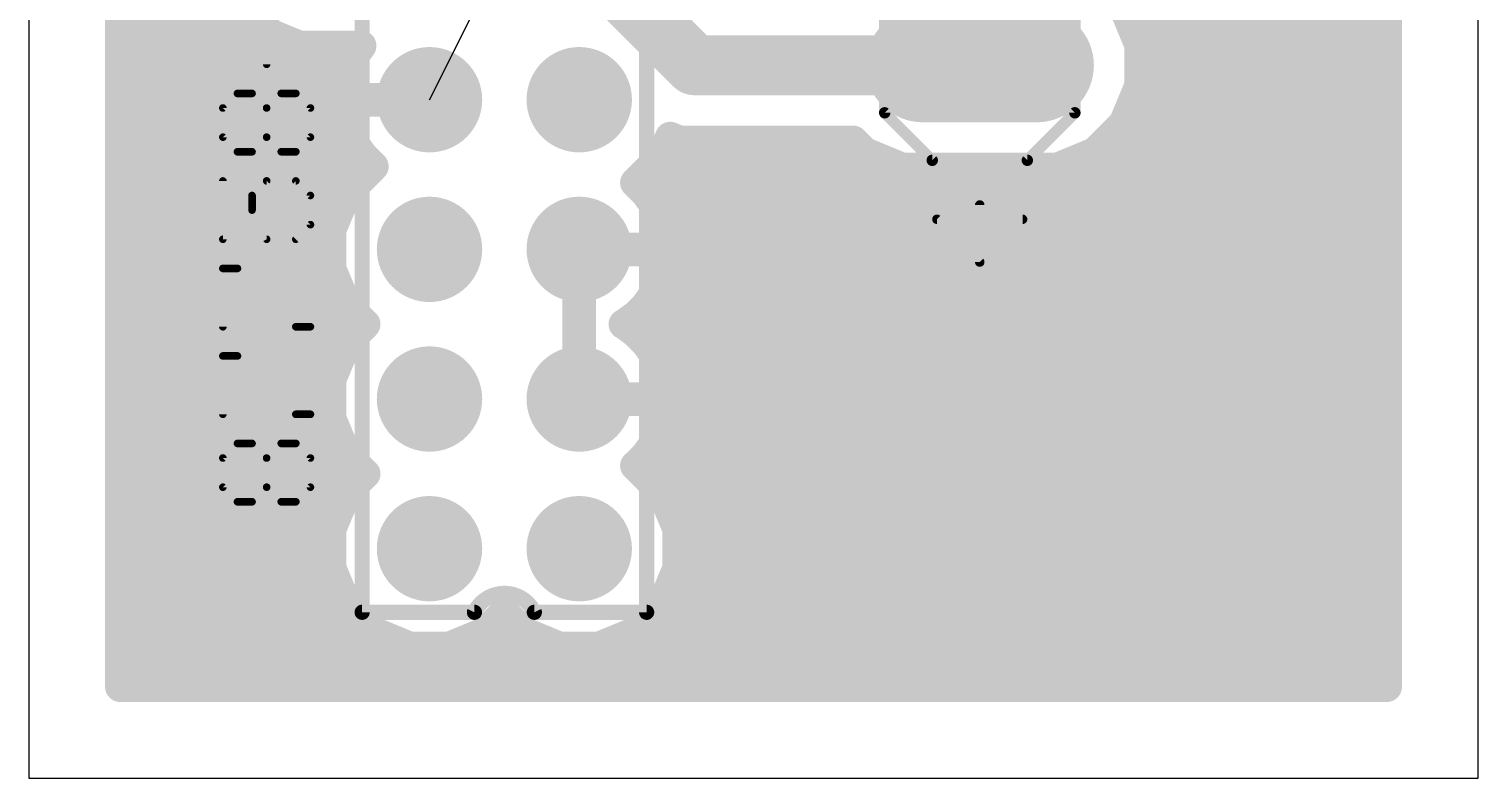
# Model space of a CAD drawing. Extents: x 1.3 to 20.6, y -1.9 to 24.1.
# Drawn here: x 1.27 to 20.62, y -1.91 to 8.11 of the extents above; entities that cross this region are included whole.
import ezdxf

# ---------------------------------------------------------------- set-up
doc = ezdxf.new("R2010")
doc.units = 0
for name, color, linetype in [('16', 175, 'CONTINUOUS'), ('17', 82, 'CONTINUOUS'), ('19', 53, 'CONTINUOUS'), ('20', 7, 'CONTINUOUS'), ('21', 253, 'CONTINUOUS'), ('27', 253, 'CONTINUOUS'), ('51', 253, 'CONTINUOUS')]:
    doc.layers.add(name, color=color, linetype=linetype)

# ---------------------------------------------------------------- blocks, each defined once
blk = doc.blocks.new('RECT')
blk.add_solid([(-0.5, -0.5), (0.5, -0.5), (-0.5, 0.5), (0.5, 0.5)])
blk = doc.blocks.new('LONGP100')
at = {"const_width": 1}
blk.add_lwpolyline([(-0.5, 0), (0.5, 0)], dxfattribs=at)
at = {"const_width": 0.5}
for points in [[(-0.5, 0.25, 1), (-0.5, -0.25)], [(0.5, -0.25, 1), (0.5, 0.25)]]:
    blk.add_lwpolyline(points, format="xyb", dxfattribs=at)
blk = doc.blocks.new('ROUNDP')
at = {"const_width": 0.5}
blk.add_lwpolyline([(0, -0.25, 1), (0, 0.25, 1), (0, -0.25)], format="xyb", dxfattribs=at)

msp = doc.modelspace()

# ---------------------------------------------------------------- linework, layer by layer
at = {"layer": '16'}
for points, const_width in [([(19.4058, 22.9008), (19.4058, -0.6858)], 0.4064), ([(2.4892, -0.6858), (2.4892, 21.0227)], 0.4064), ([(10.16, 7.62), (8.62, 9.16)], 0.8001), ([(4.2241, 8.3181), (4.5081, 8.0341)], 0.4064), ([(16.1036, 7.8928), (15.8948, 8.3969)], 0.4064), ([(2.4892, 8.128), (4.4141, 8.128)], 0.4064), ([(16.0062, 8.128), (19.4058, 8.128)], 0.4064), ([(4.5081, 8.0341), (4.8792, 7.8803)], 0.4064), ([(4.8792, 7.8803), (5.708, 7.8803)], 0.4064), ([(5.6269, 7.7686), (5.5439, 7.6057)], 0.4064), ([(5.708, 7.8803), (5.6269, 7.7686)], 0.4064), ([(13.97, 7.62), (10.16, 7.62)], 0.8001), ([(16.1036, 7.3472), (16.1036, 7.8928)], 0.4064), ([(2.4892, 7.7216), (5.6029, 7.7216)], 0.4064), ([(5.5439, 7.6057), (5.4874, 7.4319)], 0.4064), ([(16.1036, 7.7216), (19.4058, 7.7216)], 0.4064), ([(5.4874, 7.4319), (5.4588, 7.2514)], 0.4064), ([(15.8948, 6.8431), (16.1036, 7.3472)], 0.4064), ([(2.4892, 7.3152), (5.4689, 7.3152)], 0.4064), ([(5.4588, 7.2514), (5.4588, 7.1818)], 0.4064), ([(5.4588, 7.1818), (6.5982, 7.1818)], 0.4064), ([(6.5982, 7.1818), (6.5982, 7.1382)], 0.4064), ([(16.0904, 7.3152), (19.4058, 7.3152)], 0.4064), ([(6.5982, 7.1382), (5.4588, 7.1382)], 0.4064), ([(5.4588, 7.1382), (5.4588, 7.0686)], 0.4064), ([(5.4588, 7.0686), (5.4874, 6.8881)], 0.4064), ([(2.4892, 6.9088), (5.4841, 6.9088)], 0.4064), ([(5.4874, 6.8881), (5.5439, 6.7143)], 0.4064), ([(15.5089, 6.4572), (15.8948, 6.8431)], 0.4064), ([(15.922, 6.9088), (19.4058, 6.9088)], 0.4064), ([(5.5439, 6.7143), (5.6269, 6.5514)], 0.4064), ([(9.7336, 6.4159), (9.8354, 6.6616)], 0.4064), ([(9.8354, 6.6616), (9.9592, 6.6104)], 0.4064), ([(9.9592, 6.6104), (12.2779, 6.6104)], 0.4064), ([(12.2779, 6.6104), (12.4311, 6.4572)], 0.4064), ([(2.4892, 6.5024), (5.6625, 6.5024)], 0.4064), ([(5.6269, 6.5514), (5.7343, 6.4035)], 0.4064), ([(5.7343, 6.4035), (5.8635, 6.2743)], 0.4064), ([(9.3689, 6.0512), (9.7336, 6.4159)], 0.4064), ([(9.7694, 6.5024), (12.3859, 6.5024)], 0.4064), ([(12.4311, 6.4572), (12.9352, 6.2484)], 0.4064), ([(15.0048, 6.2484), (15.5089, 6.4572)], 0.4064), ([(15.5541, 6.5024), (19.4058, 6.5024)], 0.4064), ([(5.8711, 6.2688), (5.5064, 5.9041)], 0.4064), ([(5.8635, 6.2743), (5.8711, 6.2688)], 0.4064), ([(12.9352, 6.2484), (15.0048, 6.2484)], 0.4064), ([(2.4892, 6.096), (5.6983, 6.096)], 0.4064), ([(9.3765, 6.0457), (9.3689, 6.0512)], 0.4064), ([(9.5057, 5.9165), (9.3765, 6.0457)], 0.4064), ([(9.4137, 6.096), (19.4058, 6.096)], 0.4064), ([(5.5064, 5.9041), (5.3064, 5.4213)], 0.4064), ([(9.6131, 5.7686), (9.5057, 5.9165)], 0.4064), ([(2.4892, 5.6896), (5.4175, 5.6896)], 0.4064), ([(9.6961, 5.6057), (9.6131, 5.7686)], 0.4064), ([(9.6534, 5.6896), (19.4058, 5.6896)], 0.4064), ([(9.7526, 5.4319), (9.6961, 5.6057)], 0.4064), ([(5.3064, 5.4213), (5.3064, 4.8987)], 0.4064), ([(9.7812, 5.2514), (9.7526, 5.4319)], 0.4064), ([(2.4892, 5.2832), (5.3064, 5.2832)], 0.4064), ([(9.7762, 5.2832), (19.4058, 5.2832)], 0.4064), ([(9.7812, 5.1818), (9.7812, 5.2514)], 0.4064), ([(8.5982, 4.3212), (8.5982, 5.1382)], 0.4064), ([(8.5982, 5.1382), (8.6418, 5.1382)], 0.4064), ([(8.6418, 5.1382), (8.6418, 5.1818)], 0.4064), ([(8.6418, 5.1818), (9.7812, 5.1818)], 0.4064), ([(8.6418, 5.1382), (8.6418, 3.1818)], 0.4064), ([(9.7812, 5.1382), (8.6418, 5.1382)], 0.4064), ([(9.7526, 4.8881), (9.7812, 5.0686)], 0.4064), ([(9.7812, 5.0686), (9.7812, 5.1382)], 0.4064), ([(2.4892, 4.8768), (5.3155, 4.8768)], 0.4064), ([(5.3064, 4.8987), (5.5064, 4.4159)], 0.4064), ([(8.5982, 4.8768), (8.6418, 4.8768)], 0.4064), ([(9.6961, 4.7143), (9.7526, 4.8881)], 0.4064), ([(9.7489, 4.8768), (19.4058, 4.8768)], 0.4064), ([(9.6131, 4.5514), (9.6961, 4.7143)], 0.4064), ([(2.4892, 4.4704), (5.4838, 4.4704)], 0.4064), ([(8.5982, 4.4704), (8.6418, 4.4704)], 0.4064), ([(9.5057, 4.4035), (9.6131, 4.5514)], 0.4064), ([(9.5543, 4.4704), (19.4058, 4.4704)], 0.4064), ([(5.5064, 4.4159), (5.7623, 4.16)], 0.4064), ([(8.5982, 3.1818), (8.5982, 4.3212)], 0.4064), ([(9.2286, 4.1669), (9.3765, 4.2743)], 0.4064), ([(9.3765, 4.2743), (9.5057, 4.4035)], 0.4064), ([(2.4892, 4.064), (5.6663, 4.064)], 0.4064), ([(5.7623, 4.16), (5.5064, 3.9041)], 0.4064), ([(8.5982, 4.064), (8.6418, 4.064)], 0.4064), ([(9.2151, 4.16), (9.2286, 4.1669)], 0.4064), ([(9.2286, 4.1531), (9.2151, 4.16)], 0.4064), ([(9.3765, 4.0457), (9.2286, 4.1531)], 0.4064), ([(9.3513, 4.064), (19.4058, 4.064)], 0.4064), ([(5.5064, 3.9041), (5.3064, 3.4213)], 0.4064), ([(9.5057, 3.9165), (9.3765, 4.0457)], 0.4064), ([(9.6131, 3.7686), (9.5057, 3.9165)], 0.4064), ([(9.6961, 3.6057), (9.6131, 3.7686)], 0.4064), ([(2.4892, 3.6576), (5.4043, 3.6576)], 0.4064), ([(8.5982, 3.6576), (8.6418, 3.6576)], 0.4064), ([(9.6697, 3.6576), (19.4058, 3.6576)], 0.4064), ([(9.7526, 3.4319), (9.6961, 3.6057)], 0.4064), ([(5.3064, 3.4213), (5.3064, 2.8987)], 0.4064), ([(9.7812, 3.2514), (9.7526, 3.4319)], 0.4064), ([(2.4892, 3.2512), (5.3064, 3.2512)], 0.4064), ([(8.5982, 3.2512), (8.6418, 3.2512)], 0.4064), ([(8.6418, 3.1818), (8.5982, 3.1818)], 0.4064), ([(8.6418, 3.1382), (8.6418, 3.1818)], 0.4064), ([(8.6418, 3.1818), (9.7812, 3.1818)], 0.4064), ([(9.7812, 3.1382), (8.6418, 3.1382)], 0.4064), ([(9.7812, 3.1818), (9.7812, 3.2514)], 0.4064), ([(9.7812, 3.2512), (19.4058, 3.2512)], 0.4064), ([(9.7812, 3.0686), (9.7812, 3.1382)], 0.4064), ([(5.3064, 2.8987), (5.5064, 2.4159)], 0.4064), ([(9.7526, 2.8881), (9.7812, 3.0686)], 0.4064), ([(2.4892, 2.8448), (5.3287, 2.8448)], 0.4064), ([(9.6131, 2.5514), (9.6961, 2.7143)], 0.4064), ([(9.6961, 2.7143), (9.7526, 2.8881)], 0.4064), ([(9.7385, 2.8448), (19.4058, 2.8448)], 0.4064), ([(9.5057, 2.4035), (9.6131, 2.5514)], 0.4064), ([(2.4892, 2.4384), (5.4971, 2.4384)], 0.4064), ([(5.5064, 2.4159), (5.7623, 2.16)], 0.4064), ([(9.3765, 2.2743), (9.5057, 2.4035)], 0.4064), ([(9.531, 2.4384), (19.4058, 2.4384)], 0.4064), ([(5.7623, 2.16), (5.5064, 1.9041)], 0.4064), ([(9.3689, 2.2688), (9.3765, 2.2743)], 0.4064), ([(9.7336, 1.9041), (9.3689, 2.2688)], 0.4064), ([(2.4892, 2.032), (5.6343, 2.032)], 0.4064), ([(9.6057, 2.032), (19.4058, 2.032)], 0.4064), ([(5.5064, 1.9041), (5.3064, 1.4213)], 0.4064), ([(9.9336, 1.4213), (9.7336, 1.9041)], 0.4064), ([(2.4892, 1.6256), (5.391, 1.6256)], 0.4064), ([(9.849, 1.6256), (19.4058, 1.6256)], 0.4064), ([(5.3064, 1.4213), (5.3064, 0.8987)], 0.4064), ([(9.9336, 0.8987), (9.9336, 1.4213)], 0.4064), ([(2.4892, 1.2192), (5.3064, 1.2192)], 0.4064), ([(9.9336, 1.2192), (19.4058, 1.2192)], 0.4064), ([(2.4892, 0.8128), (5.342, 0.8128)], 0.4064), ([(5.3064, 0.8987), (5.5064, 0.4159)], 0.4064), ([(9.7336, 0.4159), (9.9336, 0.8987)], 0.4064), ([(9.898, 0.8128), (19.4058, 0.8128)], 0.4064), ([(2.4892, 0.4064), (5.5159, 0.4064)], 0.4064), ([(5.5064, 0.4159), (5.8759, 0.0464)], 0.4064), ([(9.3641, 0.0464), (9.7336, 0.4159)], 0.4064), ([(9.7241, 0.4064), (19.4058, 0.4064)], 0.4064), ([(7.3641, 0.0464), (7.62, 0.3023)], 0.4064), ([(7.62, 0.3023), (7.8759, 0.0464)], 0.4064), ([(2.4892, 0), (5.9879, 0)], 0.4064), ([(5.8759, 0.0464), (6.3587, -0.1536)], 0.4064), ([(6.8813, -0.1536), (7.3641, 0.0464)], 0.4064), ([(7.2521, 0), (7.9879, 0)], 0.4064), ([(7.8759, 0.0464), (8.3587, -0.1536)], 0.4064), ([(8.8813, -0.1536), (9.3641, 0.0464)], 0.4064), ([(9.2521, 0), (19.4058, 0)], 0.4064), ([(6.3587, -0.1536), (6.8813, -0.1536)], 0.4064), ([(8.3587, -0.1536), (8.8813, -0.1536)], 0.4064), ([(2.4892, -0.4064), (19.4058, -0.4064)], 0.4064), ([(19.4058, -0.6858), (2.4892, -0.6858)], 0.4064)]:
    msp.add_lwpolyline(points, dxfattribs=dict(at, const_width=const_width))
for points, const_width in [([(2.4892, 8.2296, 1), (2.4892, 8.0264)], 0.2032), ([(4.4141, 8.0264, 1), (4.4141, 8.2296)], 0.2032), ([(16.0062, 8.2296, 1), (16.0062, 8.0264)], 0.2032), ([(19.4058, 8.0264, 1), (19.4058, 8.2296)], 0.2032), ([(4.547, 8.1279, 1), (4.4692, 7.9402)], 0.2032), ([(4.4362, 7.9622, 1), (4.5799, 8.1059)], 0.2032), ([(4.8792, 7.982, 1), (4.8792, 7.7787)], 0.2032), ([(4.8403, 7.7865, 1), (4.918, 7.9742)], 0.2032), ([(5.7174, 7.7225, 1), (5.5363, 7.8147)], 0.2032), ([(5.7902, 7.8206, 1), (5.6259, 7.9401)], 0.2032), ([(5.708, 7.7787, 1), (5.708, 7.982)], 0.2032), ([(10.16, 7.82, 1), (10.16, 7.42)], 0.4001), ([(10.0186, 7.4786, 1), (10.3014, 7.7614)], 0.4001), ([(13.97, 7.42, 1), (13.97, 7.82)], 0.4001), ([(16.2052, 7.8928, 1), (16.002, 7.8928)], 0.2032), ([(16.0097, 7.8539, 1), (16.1975, 7.9317)], 0.2032), ([(2.4892, 7.8232, 1), (2.4892, 7.62)], 0.2032), ([(5.4533, 7.6519, 1), (5.6344, 7.5596)], 0.2032), ([(5.6405, 7.5743, 1), (5.4472, 7.6371)], 0.2032), ([(5.5447, 7.8283, 1), (5.709, 7.7089)], 0.2032), ([(5.6029, 7.62, 1), (5.6029, 7.8232)], 0.2032), ([(16.1036, 7.8232, 1), (16.1036, 7.62)], 0.2032), ([(19.4058, 7.62, 1), (19.4058, 7.8232)], 0.2032), ([(5.3908, 7.4633, 1), (5.584, 7.4005)], 0.2032), ([(5.5877, 7.416, 1), (5.387, 7.4478)], 0.2032), ([(16.1975, 7.3083, 1), (16.0097, 7.386)], 0.2032), ([(2.4892, 7.4168, 1), (2.4892, 7.2136)], 0.2032), ([(5.5604, 7.2514, 1), (5.3572, 7.2514)], 0.2032), ([(5.4588, 7.2834, 1), (5.4588, 7.0802)], 0.2032), ([(5.3585, 7.2673, 1), (5.5591, 7.2355)], 0.2032), ([(5.4689, 7.2136, 1), (5.4689, 7.4168)], 0.2032), ([(6.6998, 7.1818, 1), (6.4966, 7.1818)], 0.2032), ([(6.5982, 7.0802, 1), (6.5982, 7.2834)], 0.2032), ([(16.0904, 7.4168, 1), (16.0904, 7.2136)], 0.2032), ([(16.002, 7.3472, 1), (16.2052, 7.3472)], 0.2032), ([(19.4058, 7.2136, 1), (19.4058, 7.4168)], 0.2032), ([(5.4588, 7.2398, 1), (5.4588, 7.0366)], 0.2032), ([(5.5604, 7.1382, 1), (5.3572, 7.1382)], 0.2032), ([(5.3572, 7.1818, 1), (5.5604, 7.1818)], 0.2032), ([(5.5591, 7.0845, 1), (5.3585, 7.0527)], 0.2032), ([(5.3572, 7.0686, 1), (5.5604, 7.0686)], 0.2032), ([(6.4966, 7.1382, 1), (6.6998, 7.1382)], 0.2032), ([(6.5982, 7.0366, 1), (6.5982, 7.2398)], 0.2032), ([(2.4892, 7.0104, 1), (2.4892, 6.8072)], 0.2032), ([(5.584, 6.9195, 1), (5.3908, 6.8567)], 0.2032), ([(5.387, 6.8722, 1), (5.5877, 6.904)], 0.2032), ([(5.4841, 6.8072, 1), (5.4841, 7.0104)], 0.2032), ([(15.8009, 6.8819, 1), (15.9887, 6.8042)], 0.2032), ([(15.922, 7.0104, 1), (15.922, 6.8072)], 0.2032), ([(15.9666, 6.7712, 1), (15.8229, 6.9149)], 0.2032), ([(19.4058, 6.8072, 1), (19.4058, 7.0104)], 0.2032), ([(5.6344, 6.7604, 1), (5.4533, 6.6681)], 0.2032), ([(5.4472, 6.6829, 1), (5.6405, 6.7456)], 0.2032), ([(9.8743, 6.7555, 1), (9.7965, 6.5678)], 0.2032), ([(9.9293, 6.6227, 1), (9.7415, 6.7005)], 0.2032), ([(9.9592, 6.712, 1), (9.9592, 6.5088)], 0.2032), ([(9.9203, 6.5165, 1), (9.998, 6.7042)], 0.2032), ([(12.3498, 6.6822, 1), (12.2061, 6.5385)], 0.2032), ([(12.2779, 6.5088, 1), (12.2779, 6.712)], 0.2032), ([(2.4892, 6.604, 1), (2.4892, 6.4008)], 0.2032), ([(5.709, 6.6111, 1), (5.5447, 6.4917)], 0.2032), ([(5.5363, 6.5053, 1), (5.7174, 6.5975)], 0.2032), ([(5.8061, 6.4754, 1), (5.6624, 6.3317)], 0.2032), ([(5.6625, 6.4008, 1), (5.6625, 6.604)], 0.2032), ([(9.8055, 6.3441, 1), (9.6618, 6.4877)], 0.2032), ([(9.7694, 6.604, 1), (9.7694, 6.4008)], 0.2032), ([(12.4699, 6.5511, 1), (12.3922, 6.3633)], 0.2032), ([(12.3592, 6.3854, 1), (12.5029, 6.5291)], 0.2032), ([(12.3859, 6.4008, 1), (12.3859, 6.604)], 0.2032), ([(15.4371, 6.5291, 1), (15.5808, 6.3854)], 0.2032), ([(15.5541, 6.604, 1), (15.5541, 6.4008)], 0.2032), ([(15.5478, 6.3633, 1), (15.4701, 6.5511)], 0.2032), ([(19.4058, 6.4008, 1), (19.4058, 6.604)], 0.2032), ([(5.6521, 6.3438, 1), (5.8165, 6.4632)], 0.2032), ([(5.9232, 6.3565, 1), (5.8038, 6.1921)], 0.2032), ([(5.7917, 6.2024, 1), (5.9354, 6.3461)], 0.2032), ([(5.9429, 6.197, 1), (5.7992, 6.3406)], 0.2032), ([(5.8114, 6.1866, 1), (5.9308, 6.351)], 0.2032), ([(9.6397, 6.4548, 1), (9.8275, 6.377)], 0.2032), ([(12.9352, 6.35, 1), (12.9352, 6.1468)], 0.2032), ([(12.8963, 6.1545, 1), (12.974, 6.3423)], 0.2032), ([(14.9659, 6.3423, 1), (15.0437, 6.1545)], 0.2032), ([(15.0048, 6.1468, 1), (15.0048, 6.35)], 0.2032), ([(2.4892, 6.1976, 1), (2.4892, 5.9944)], 0.2032), ([(5.6983, 5.9944, 1), (5.6983, 6.1976)], 0.2032), ([(9.4286, 6.1334, 1), (9.3092, 5.969)], 0.2032), ([(9.2971, 6.123, 1), (9.4408, 5.9794)], 0.2032), ([(9.4483, 6.1176, 1), (9.3046, 5.9739)], 0.2032), ([(9.4137, 6.1976, 1), (9.4137, 5.9944)], 0.2032), ([(9.3168, 5.9635, 1), (9.4362, 6.1279)], 0.2032), ([(19.4058, 5.9944, 1), (19.4058, 6.1976)], 0.2032), ([(5.4345, 5.9759, 1), (5.5782, 5.8323)], 0.2032), ([(5.6003, 5.8652, 1), (5.4125, 5.943)], 0.2032), ([(9.5879, 5.9762, 1), (9.4235, 5.8568)], 0.2032), ([(9.4339, 5.8446, 1), (9.5776, 5.9883)], 0.2032), ([(2.4892, 5.7912, 1), (2.4892, 5.588)], 0.2032), ([(5.4175, 5.588, 1), (5.4175, 5.7912)], 0.2032), ([(9.7037, 5.8147, 1), (9.5226, 5.7225)], 0.2032), ([(9.5309, 5.7089, 1), (9.6953, 5.8283)], 0.2032), ([(9.6534, 5.7912, 1), (9.6534, 5.588)], 0.2032), ([(9.7927, 5.6371, 1), (9.5995, 5.5743)], 0.2032), ([(19.4058, 5.588, 1), (19.4058, 5.7912)], 0.2032), ([(5.408, 5.4213, 1), (5.2048, 5.4213)], 0.2032), ([(9.6056, 5.5596, 1), (9.7866, 5.6519)], 0.2032), ([(9.853, 5.4478, 1), (9.6523, 5.416)], 0.2032), ([(2.4892, 5.3848, 1), (2.4892, 5.1816)], 0.2032), ([(5.2125, 5.4602, 1), (5.4003, 5.3824)], 0.2032), ([(5.3064, 5.1816, 1), (5.3064, 5.3848)], 0.2032), ([(9.656, 5.4005, 1), (9.8492, 5.4633)], 0.2032), ([(9.7762, 5.3848, 1), (9.7762, 5.1816)], 0.2032), ([(9.8828, 5.2514, 1), (9.6796, 5.2514)], 0.2032), ([(19.4058, 5.1816, 1), (19.4058, 5.3848)], 0.2032), ([(8.6998, 5.1382, 1), (8.4966, 5.1382)], 0.2032), ([(8.5982, 5.2398, 1), (8.5982, 5.0366)], 0.2032), ([(8.7434, 5.1818, 1), (8.5402, 5.1818)], 0.2032), ([(8.6418, 5.2834, 1), (8.6418, 5.0802)], 0.2032), ([(8.7434, 5.1382, 1), (8.5402, 5.1382)], 0.2032), ([(8.6418, 5.2398, 1), (8.6418, 5.0366)], 0.2032), ([(8.5402, 5.1382, 1), (8.7434, 5.1382)], 0.2032), ([(8.6418, 5.0366, 1), (8.6418, 5.2398)], 0.2032), ([(9.8828, 5.1382, 1), (9.6796, 5.1382)], 0.2032), ([(9.6796, 5.1818, 1), (9.8828, 5.1818)], 0.2032), ([(9.6808, 5.2355, 1), (9.8815, 5.2673)], 0.2032), ([(9.8815, 5.0527, 1), (9.6808, 5.0845)], 0.2032), ([(9.7812, 5.0802, 1), (9.7812, 5.2834)], 0.2032), ([(9.7812, 5.0366, 1), (9.7812, 5.2398)], 0.2032), ([(2.4892, 4.9784, 1), (2.4892, 4.7752)], 0.2032), ([(5.4003, 4.9376, 1), (5.2125, 4.8598)], 0.2032), ([(5.3155, 4.7752, 1), (5.3155, 4.9784)], 0.2032), ([(8.5982, 4.9784, 1), (8.5982, 4.7752)], 0.2032), ([(8.6418, 4.7752, 1), (8.6418, 4.9784)], 0.2032), ([(9.7489, 4.9784, 1), (9.7489, 4.7752)], 0.2032), ([(9.8492, 4.8567, 1), (9.656, 4.9195)], 0.2032), ([(9.6796, 5.0686, 1), (9.8828, 5.0686)], 0.2032), ([(19.4058, 4.7752, 1), (19.4058, 4.9784)], 0.2032), ([(5.2048, 4.8987, 1), (5.408, 4.8987)], 0.2032), ([(9.5995, 4.7456, 1), (9.7927, 4.6829)], 0.2032), ([(9.7866, 4.6681, 1), (9.6056, 4.7604)], 0.2032), ([(9.6523, 4.904, 1), (9.853, 4.8722)], 0.2032), ([(2.4892, 4.572, 1), (2.4892, 4.3688)], 0.2032), ([(5.4838, 4.3688, 1), (5.4838, 4.572)], 0.2032), ([(8.5982, 4.572, 1), (8.5982, 4.3688)], 0.2032), ([(8.6418, 4.3688, 1), (8.6418, 4.572)], 0.2032), ([(9.5543, 4.572, 1), (9.5543, 4.3688)], 0.2032), ([(9.5226, 4.5975, 1), (9.7037, 4.5053)], 0.2032), ([(9.6953, 4.4917, 1), (9.5309, 4.6111)], 0.2032), ([(19.4058, 4.3688, 1), (19.4058, 4.572)], 0.2032), ([(5.5782, 4.4877, 1), (5.4345, 4.3441)], 0.2032), ([(5.4125, 4.377, 1), (5.6003, 4.4548)], 0.2032), ([(8.6998, 4.3212, 1), (8.4966, 4.3212)], 0.2032), ([(9.4362, 4.1921, 1), (9.3168, 4.3565)], 0.2032), ([(9.4235, 4.4632, 1), (9.5879, 4.3438)], 0.2032), ([(9.5776, 4.3317, 1), (9.4339, 4.4754)], 0.2032), ([(2.4892, 4.1656, 1), (2.4892, 3.9624)], 0.2032), ([(5.6663, 3.9624, 1), (5.6663, 4.1656)], 0.2032), ([(5.8341, 4.0882, 1), (5.6904, 4.2318)], 0.2032), ([(5.6904, 4.0882, 1), (5.8341, 4.2318)], 0.2032), ([(8.4966, 4.3212, 1), (8.6998, 4.3212)], 0.2032), ([(8.5982, 4.1656, 1), (8.5982, 3.9624)], 0.2032), ([(8.6418, 3.9624, 1), (8.6418, 4.1656)], 0.2032), ([(9.2613, 4.2505, 1), (9.169, 4.0695)], 0.2032), ([(9.169, 4.2505, 1), (9.2613, 4.0695)], 0.2032), ([(9.2883, 4.2353, 1), (9.1689, 4.0709)], 0.2032), ([(9.1689, 4.249, 1), (9.2883, 4.0847)], 0.2032), ([(9.2747, 4.0763, 1), (9.1825, 4.2574)], 0.2032), ([(9.1825, 4.0626, 1), (9.2747, 4.2437)], 0.2032), ([(9.3513, 4.1656, 1), (9.3513, 3.9624)], 0.2032), ([(9.3046, 4.3461, 1), (9.4483, 4.2024)], 0.2032), ([(19.4058, 3.9624, 1), (19.4058, 4.1656)], 0.2032), ([(5.4345, 3.9759, 1), (5.5782, 3.8323)], 0.2032), ([(5.6003, 3.8652, 1), (5.4125, 3.943)], 0.2032), ([(9.4483, 4.1176, 1), (9.3046, 3.9739)], 0.2032), ([(9.3168, 3.9635, 1), (9.4362, 4.1279)], 0.2032), ([(9.5879, 3.9762, 1), (9.4235, 3.8568)], 0.2032), ([(9.4339, 3.8446, 1), (9.5776, 3.9883)], 0.2032), ([(9.7037, 3.8147, 1), (9.5226, 3.7225)], 0.2032), ([(9.5309, 3.7089, 1), (9.6953, 3.8283)], 0.2032), ([(2.4892, 3.7592, 1), (2.4892, 3.556)], 0.2032), ([(5.4043, 3.556, 1), (5.4043, 3.7592)], 0.2032), ([(8.5982, 3.7592, 1), (8.5982, 3.556)], 0.2032), ([(8.6418, 3.556, 1), (8.6418, 3.7592)], 0.2032), ([(9.6697, 3.7592, 1), (9.6697, 3.556)], 0.2032), ([(9.7927, 3.6371, 1), (9.5995, 3.5743)], 0.2032), ([(9.6056, 3.5596, 1), (9.7866, 3.6519)], 0.2032), ([(19.4058, 3.556, 1), (19.4058, 3.7592)], 0.2032), ([(5.408, 3.4213, 1), (5.2048, 3.4213)], 0.2032), ([(5.2125, 3.4602, 1), (5.4003, 3.3824)], 0.2032), ([(9.853, 3.4478, 1), (9.6523, 3.416)], 0.2032), ([(9.656, 3.4005, 1), (9.8492, 3.4633)], 0.2032), ([(2.4892, 3.3528, 1), (2.4892, 3.1496)], 0.2032), ([(5.3064, 3.1496, 1), (5.3064, 3.3528)], 0.2032), ([(8.5982, 3.3528, 1), (8.5982, 3.1496)], 0.2032), ([(8.5982, 3.2834, 1), (8.5982, 3.0802)], 0.2032), ([(8.7434, 3.1818, 1), (8.5402, 3.1818)], 0.2032), ([(8.6418, 3.2834, 1), (8.6418, 3.0802)], 0.2032), ([(8.6418, 3.2398, 1), (8.6418, 3.0366)], 0.2032), ([(8.6418, 3.1496, 1), (8.6418, 3.3528)], 0.2032), ([(8.6418, 3.0802, 1), (8.6418, 3.2834)], 0.2032), ([(9.8828, 3.2514, 1), (9.6796, 3.2514)], 0.2032), ([(9.7812, 3.3528, 1), (9.7812, 3.1496)], 0.2032), ([(9.8828, 3.1382, 1), (9.6796, 3.1382)], 0.2032), ([(9.6808, 3.2355, 1), (9.8815, 3.2673)], 0.2032), ([(9.7812, 3.0802, 1), (9.7812, 3.2834)], 0.2032), ([(9.7812, 3.0366, 1), (9.7812, 3.2398)], 0.2032), ([(19.4058, 3.1496, 1), (19.4058, 3.3528)], 0.2032), ([(5.4003, 2.9376, 1), (5.2125, 2.8598)], 0.2032), ([(8.4966, 3.1818, 1), (8.6998, 3.1818)], 0.2032), ([(8.5402, 3.1818, 1), (8.7434, 3.1818)], 0.2032), ([(8.5402, 3.1382, 1), (8.7434, 3.1382)], 0.2032), ([(9.6796, 3.1818, 1), (9.8828, 3.1818)], 0.2032), ([(9.6796, 3.0686, 1), (9.8828, 3.0686)], 0.2032), ([(9.8815, 3.0527, 1), (9.6808, 3.0845)], 0.2032), ([(2.4892, 2.9464, 1), (2.4892, 2.7432)], 0.2032), ([(5.2048, 2.8987, 1), (5.408, 2.8987)], 0.2032), ([(5.3287, 2.7432, 1), (5.3287, 2.9464)], 0.2032), ([(9.7866, 2.6681, 1), (9.6056, 2.7604)], 0.2032), ([(9.7385, 2.9464, 1), (9.7385, 2.7432)], 0.2032), ([(9.6523, 2.904, 1), (9.853, 2.8722)], 0.2032), ([(9.8492, 2.8567, 1), (9.656, 2.9195)], 0.2032), ([(19.4058, 2.7432, 1), (19.4058, 2.9464)], 0.2032), ([(9.6953, 2.4917, 1), (9.5309, 2.6111)], 0.2032), ([(9.5995, 2.7456, 1), (9.7927, 2.6829)], 0.2032), ([(2.4892, 2.54, 1), (2.4892, 2.3368)], 0.2032), ([(5.5782, 2.4877, 1), (5.4345, 2.3441)], 0.2032), ([(5.4125, 2.377, 1), (5.6003, 2.4548)], 0.2032), ([(5.4971, 2.3368, 1), (5.4971, 2.54)], 0.2032), ([(9.4235, 2.4632, 1), (9.5879, 2.3438)], 0.2032), ([(9.531, 2.54, 1), (9.531, 2.3368)], 0.2032), ([(9.5776, 2.3317, 1), (9.4339, 2.4754)], 0.2032), ([(9.5226, 2.5975, 1), (9.7037, 2.5053)], 0.2032), ([(19.4058, 2.3368, 1), (19.4058, 2.54)], 0.2032), ([(5.8341, 2.0882, 1), (5.6904, 2.2318)], 0.2032), ([(5.6904, 2.0882, 1), (5.8341, 2.2318)], 0.2032), ([(9.3092, 2.351, 1), (9.4286, 2.1866)], 0.2032), ([(9.4408, 2.3406, 1), (9.2971, 2.197)], 0.2032), ([(9.3046, 2.3461, 1), (9.4483, 2.2024)], 0.2032), ([(9.4362, 2.1921, 1), (9.3168, 2.3565)], 0.2032), ([(2.4892, 2.1336, 1), (2.4892, 1.9304)], 0.2032), ([(5.6343, 1.9304, 1), (5.6343, 2.1336)], 0.2032), ([(9.6057, 2.1336, 1), (9.6057, 1.9304)], 0.2032), ([(19.4058, 1.9304, 1), (19.4058, 2.1336)], 0.2032), ([(5.4345, 1.9759, 1), (5.5782, 1.8323)], 0.2032), ([(5.6003, 1.8652, 1), (5.4125, 1.943)], 0.2032), ([(9.8275, 1.943, 1), (9.6397, 1.8652)], 0.2032), ([(9.6618, 1.8323, 1), (9.8055, 1.9759)], 0.2032), ([(2.4892, 1.7272, 1), (2.4892, 1.524)], 0.2032), ([(5.391, 1.524, 1), (5.391, 1.7272)], 0.2032), ([(9.849, 1.7272, 1), (9.849, 1.524)], 0.2032), ([(19.4058, 1.524, 1), (19.4058, 1.7272)], 0.2032), ([(5.408, 1.4213, 1), (5.2048, 1.4213)], 0.2032), ([(5.2125, 1.4602, 1), (5.4003, 1.3824)], 0.2032), ([(10.0352, 1.4213, 1), (9.832, 1.4213)], 0.2032), ([(9.8397, 1.3824, 1), (10.0275, 1.4602)], 0.2032), ([(2.4892, 1.3208, 1), (2.4892, 1.1176)], 0.2032), ([(5.3064, 1.1176, 1), (5.3064, 1.3208)], 0.2032), ([(9.9336, 1.3208, 1), (9.9336, 1.1176)], 0.2032), ([(19.4058, 1.1176, 1), (19.4058, 1.3208)], 0.2032), ([(2.4892, 0.9144, 1), (2.4892, 0.7112)], 0.2032), ([(5.4003, 0.9376, 1), (5.2125, 0.8598)], 0.2032), ([(5.2048, 0.8987, 1), (5.408, 0.8987)], 0.2032), ([(5.342, 0.7112, 1), (5.342, 0.9144)], 0.2032), ([(9.898, 0.9144, 1), (9.898, 0.7112)], 0.2032), ([(9.832, 0.8987, 1), (10.0352, 0.8987)], 0.2032), ([(10.0275, 0.8598, 1), (9.8397, 0.9376)], 0.2032), ([(19.4058, 0.7112, 1), (19.4058, 0.9144)], 0.2032), ([(2.4892, 0.508, 1), (2.4892, 0.3048)], 0.2032), ([(5.5782, 0.4877, 1), (5.4345, 0.3441)], 0.2032), ([(5.5159, 0.3048, 1), (5.5159, 0.508)], 0.2032), ([(9.7241, 0.508, 1), (9.7241, 0.3048)], 0.2032), ([(9.8055, 0.3441, 1), (9.6618, 0.4877)], 0.2032), ([(19.4058, 0.3048, 1), (19.4058, 0.508)], 0.2032), ([(5.4125, 0.377, 1), (5.6003, 0.4548)], 0.2032), ([(7.6918, 0.3741, 1), (7.5482, 0.2304)], 0.2032), ([(7.6918, 0.2304, 1), (7.5482, 0.3741)], 0.2032), ([(9.6397, 0.4548, 1), (9.8275, 0.377)], 0.2032), ([(2.4892, 0.1016, 1), (2.4892, -0.1016)], 0.2032), ([(5.9148, 0.1403, 1), (5.837, -0.0475)], 0.2032), ([(5.8041, -0.0255, 1), (5.9477, 0.1182)], 0.2032), ([(5.9879, -0.1016, 1), (5.9879, 0.1016)], 0.2032), ([(7.2521, 0.1016, 1), (7.2521, -0.1016)], 0.2032), ([(7.2923, 0.1182, 1), (7.4359, -0.0255)], 0.2032), ([(7.403, -0.0475, 1), (7.3252, 0.1403)], 0.2032), ([(7.9148, 0.1403, 1), (7.837, -0.0475)], 0.2032), ([(7.8041, -0.0255, 1), (7.9477, 0.1182)], 0.2032), ([(7.9879, -0.1016, 1), (7.9879, 0.1016)], 0.2032), ([(9.2521, 0.1016, 1), (9.2521, -0.1016)], 0.2032), ([(9.2923, 0.1182, 1), (9.4359, -0.0255)], 0.2032), ([(9.403, -0.0475, 1), (9.3252, 0.1403)], 0.2032), ([(19.4058, -0.1016, 1), (19.4058, 0.1016)], 0.2032), ([(6.3587, -0.052, 1), (6.3587, -0.2552)], 0.2032), ([(6.3198, -0.2475, 1), (6.3976, -0.0597)], 0.2032), ([(6.8424, -0.0597, 1), (6.9202, -0.2475)], 0.2032), ([(6.8813, -0.2552, 1), (6.8813, -0.052)], 0.2032), ([(8.3587, -0.052, 1), (8.3587, -0.2552)], 0.2032), ([(8.3198, -0.2475, 1), (8.3976, -0.0597)], 0.2032), ([(8.8424, -0.0597, 1), (8.9202, -0.2475)], 0.2032), ([(8.8813, -0.2552, 1), (8.8813, -0.052)], 0.2032), ([(2.4892, -0.3048, 1), (2.4892, -0.508)], 0.2032), ([(19.4058, -0.508, 1), (19.4058, -0.3048)], 0.2032), ([(2.4892, -0.5842, 1), (2.4892, -0.7874)], 0.2032), ([(19.4058, -0.7874, 1), (19.4058, -0.5842)], 0.2032), ([(2.3876, -0.6858, 1), (2.5908, -0.6858)], 0.2032), ([(19.3042, -0.6858, 1), (19.5074, -0.6858)], 0.2032)]:
    msp.add_lwpolyline(points, format="xyb", dxfattribs=dict(at, const_width=const_width))
at = {"layer": '19'}
msp.add_line((6.62, 7.16), (8.62, 11.16), dxfattribs=at)
at = {"layer": '20'}
for p, q in [((1.27, 24.12), (1.27, -1.905)), ((20.625, -1.905), (20.625, 24.12)), ((1.27, -1.905), (20.625, -1.905))]:
    msp.add_line(p, q, dxfattribs=at)
at = {"layer": '21'}
for points, const_width in [([(5.72, 20.01), (5.72, 0.31)], 0.2032), ([(9.52, 0.31), (9.52, 20.01)], 0.2032), ([(12.7, 6.985), (12.7, 8.255)], 0.1524), ([(15.24, 8.255), (15.24, 6.985)], 0.1524), ([(13.335, 6.35), (12.7, 6.985)], 0.1524), ([(15.24, 6.985), (14.605, 6.35)], 0.1524), ([(14.605, 6.35), (13.335, 6.35)], 0.1524), ([(13.9695, 4.9901), (13.9695, 5.7528)], 0.127), ([(14.5415, 5.5621), (13.3975, 5.5621)], 0.127), ([(13.3975, 5.5621), (13.9695, 4.9901)], 0.127), ([(5.72, 0.31), (7.22, 0.31)], 0.2032), ([(8.02, 0.31), (9.52, 0.31)], 0.2032)]:
    msp.add_lwpolyline(points, dxfattribs=dict(at, const_width=const_width))
for points, const_width in [([(12.6619, 6.985, 1), (12.7381, 6.985)], 0.0762), ([(12.7269, 7.0119, 1), (12.6731, 6.9581)], 0.0762), ([(15.2019, 6.985, 1), (15.2781, 6.985)], 0.0762), ([(15.2669, 6.9581, 1), (15.2131, 7.0119)], 0.0762), ([(13.335, 6.3881, 1), (13.335, 6.3119)], 0.0762), ([(13.3081, 6.3231, 1), (13.3619, 6.3769)], 0.0762), ([(14.5781, 6.3769, 1), (14.6319, 6.3231)], 0.0762), ([(14.605, 6.3119, 1), (14.605, 6.3881)], 0.0762), ([(14.0013, 5.7528, 1), (13.9378, 5.7528)], 0.0635), ([(13.3975, 5.5938, 1), (13.3975, 5.5303)], 0.0635), ([(13.42, 5.5845, 1), (13.3751, 5.5396)], 0.0635), ([(14.5415, 5.5303, 1), (14.5415, 5.5938)], 0.0635), ([(13.9471, 4.9677, 1), (13.992, 5.0126)], 0.0635), ([(13.9378, 4.9901, 1), (14.0013, 4.9901)], 0.0635), ([(8.02, 0.31, 0.6321), (7.22, 0.31)], 0.2032), ([(5.72, 0.3608, 1), (5.72, 0.2592)], 0.1016), ([(7.22, 0.2592, 1), (7.22, 0.3608)], 0.1016), ([(8.02, 0.3608, 1), (8.02, 0.2592)], 0.1016), ([(9.52, 0.2592, 1), (9.52, 0.3608)], 0.1016), ([(5.6692, 0.31, 1), (5.7708, 0.31)], 0.1016), ([(7.1741, 0.3318, 1), (7.2659, 0.2882)], 0.1016), ([(7.9741, 0.2882, 1), (8.0659, 0.3318)], 0.1016), ([(9.4692, 0.31, 1), (9.5708, 0.31)], 0.1016)]:
    msp.add_lwpolyline(points, format="xyb", dxfattribs=dict(at, const_width=const_width))
at = {"layer": '27', "const_width": 0.1016}
for points in [[(4.4445, 7.6338), (4.4445, 8.4134)], [(3.8598, 7.0491), (4.0547, 7.244)], [(4.0547, 7.244), (4.2496, 7.244)], [(4.2496, 7.244), (4.4445, 7.0491)], [(4.4445, 7.0491), (4.6394, 7.244)], [(4.6394, 7.244), (4.8343, 7.244)], [(4.8343, 7.244), (5.0292, 7.0491)], [(3.8598, 6.6593), (3.8598, 7.0491)], [(4.4445, 6.6593), (4.4445, 7.0491)], [(5.0292, 7.0491), (5.0292, 6.6593)], [(4.0547, 6.4644), (3.8598, 6.6593)], [(4.4445, 6.6593), (4.2496, 6.4644)], [(4.6394, 6.4644), (4.4445, 6.6593)], [(5.0292, 6.6593), (4.8343, 6.4644)], [(4.2496, 6.4644), (4.0547, 6.4644)], [(4.8343, 6.4644), (4.6394, 6.4644)], [(3.8598, 6.0746), (3.8598, 5.295)], [(4.2496, 5.8797), (4.4445, 6.0746)], [(4.4445, 6.0746), (4.8343, 6.0746)], [(4.8343, 6.0746), (5.0292, 5.8797)], [(4.2496, 5.6848), (4.2496, 5.8797)], [(5.0292, 5.8797), (5.0292, 5.4899)], [(4.4445, 5.295), (4.2496, 5.6848)], [(5.0292, 5.4899), (4.8343, 5.295)], [(3.8598, 5.295), (4.4445, 5.295)], [(3.8598, 4.1256), (3.8598, 4.9052)], [(3.8598, 4.9052), (4.0547, 4.9052)], [(4.0547, 4.9052), (4.8343, 4.1256)], [(4.8343, 4.1256), (5.0292, 4.1256)], [(3.8598, 2.9562), (3.8598, 3.7358)], [(3.8598, 3.7358), (4.0547, 3.7358)], [(4.0547, 3.7358), (4.8343, 2.9562)], [(4.8343, 2.9562), (5.0292, 2.9562)], [(3.8598, 2.3715), (4.0547, 2.5664)], [(4.0547, 2.5664), (4.2496, 2.5664)], [(4.2496, 2.5664), (4.4445, 2.3715)], [(4.4445, 2.3715), (4.6394, 2.5664)], [(4.6394, 2.5664), (4.8343, 2.5664)], [(4.8343, 2.5664), (5.0292, 2.3715)], [(3.8598, 1.9817), (3.8598, 2.3715)], [(4.4445, 1.9817), (4.4445, 2.3715)], [(5.0292, 2.3715), (5.0292, 1.9817)], [(4.0547, 1.7868), (3.8598, 1.9817)], [(4.4445, 1.9817), (4.2496, 1.7868)], [(4.6394, 1.7868), (4.4445, 1.9817)], [(5.0292, 1.9817), (4.8343, 1.7868)], [(4.2496, 1.7868), (4.0547, 1.7868)], [(4.8343, 1.7868), (4.6394, 1.7868)]]:
    msp.add_lwpolyline(points, dxfattribs=at)
at = {"layer": '27', "const_width": 0.0508}
for points in [[(4.4191, 7.6338, 1), (4.4699, 7.6338)], [(4.0547, 7.2694, 1), (4.0547, 7.2186)], [(4.0727, 7.226, 1), (4.0367, 7.262)], [(4.2676, 7.262, 1), (4.2316, 7.226)], [(4.2496, 7.2186, 1), (4.2496, 7.2694)], [(4.6394, 7.2694, 1), (4.6394, 7.2186)], [(4.6574, 7.226, 1), (4.6214, 7.262)], [(4.8523, 7.262, 1), (4.8163, 7.226)], [(4.8343, 7.2186, 1), (4.8343, 7.2694)], [(3.8418, 7.0671, 1), (3.8778, 7.0311)], [(3.8852, 7.0491, 1), (3.8344, 7.0491)], [(4.4265, 7.0671, 1), (4.4625, 7.0311)], [(4.4699, 7.0491, 1), (4.4191, 7.0491)], [(4.4265, 7.0311, 1), (4.4625, 7.0671)], [(5.0546, 7.0491, 1), (5.0038, 7.0491)], [(5.0112, 7.0311, 1), (5.0472, 7.0671)], [(3.8778, 6.6773, 1), (3.8418, 6.6413)], [(3.8344, 6.6593, 1), (3.8852, 6.6593)], [(4.4625, 6.6773, 1), (4.4265, 6.6413)], [(4.4191, 6.6593, 1), (4.4699, 6.6593)], [(4.4625, 6.6413, 1), (4.4265, 6.6773)], [(5.0038, 6.6593, 1), (5.0546, 6.6593)], [(5.0472, 6.6413, 1), (5.0112, 6.6773)], [(4.0547, 6.4898, 1), (4.0547, 6.439)], [(4.0367, 6.4464, 1), (4.0727, 6.4824)], [(4.2316, 6.4824, 1), (4.2676, 6.4464)], [(4.2496, 6.439, 1), (4.2496, 6.4898)], [(4.6394, 6.4898, 1), (4.6394, 6.439)], [(4.6214, 6.4464, 1), (4.6574, 6.4824)], [(4.8163, 6.4824, 1), (4.8523, 6.4464)], [(4.8343, 6.439, 1), (4.8343, 6.4898)], [(3.8852, 6.0746, 1), (3.8344, 6.0746)], [(4.4445, 6.1, 1), (4.4445, 6.0492)], [(4.4625, 6.0566, 1), (4.4265, 6.0926)], [(4.8523, 6.0926, 1), (4.8163, 6.0566)], [(4.8343, 6.0492, 1), (4.8343, 6.1)], [(4.2316, 5.8977, 1), (4.2676, 5.8617)], [(4.275, 5.8797, 1), (4.2242, 5.8797)], [(5.0546, 5.8797, 1), (5.0038, 5.8797)], [(5.0112, 5.8617, 1), (5.0472, 5.8977)], [(4.2723, 5.6962, 1), (4.2269, 5.6734)], [(4.2242, 5.6848, 1), (4.275, 5.6848)], [(5.0038, 5.4899, 1), (5.0546, 5.4899)], [(5.0472, 5.4719, 1), (5.0112, 5.5079)], [(3.8598, 5.3204, 1), (3.8598, 5.2696)], [(3.8344, 5.295, 1), (3.8852, 5.295)], [(4.4218, 5.2836, 1), (4.4672, 5.3064)], [(4.4445, 5.2696, 1), (4.4445, 5.3204)], [(4.8163, 5.313, 1), (4.8523, 5.277)], [(3.8852, 4.9052, 1), (3.8344, 4.9052)], [(3.8598, 4.9306, 1), (3.8598, 4.8798)], [(4.0727, 4.9232, 1), (4.0367, 4.8872)], [(4.0547, 4.8798, 1), (4.0547, 4.9306)], [(3.8344, 4.1256, 1), (3.8852, 4.1256)], [(4.8343, 4.151, 1), (4.8343, 4.1002)], [(4.8163, 4.1076, 1), (4.8523, 4.1436)], [(5.0292, 4.1002, 1), (5.0292, 4.151)], [(3.8852, 3.7358, 1), (3.8344, 3.7358)], [(3.8598, 3.7612, 1), (3.8598, 3.7104)], [(4.0727, 3.7538, 1), (4.0367, 3.7178)], [(4.0547, 3.7104, 1), (4.0547, 3.7612)], [(3.8344, 2.9562, 1), (3.8852, 2.9562)], [(4.8343, 2.9816, 1), (4.8343, 2.9308)], [(4.8163, 2.9382, 1), (4.8523, 2.9742)], [(5.0292, 2.9308, 1), (5.0292, 2.9816)], [(4.0547, 2.5918, 1), (4.0547, 2.541)], [(4.0727, 2.5484, 1), (4.0367, 2.5844)], [(4.2676, 2.5844, 1), (4.2316, 2.5484)], [(4.2496, 2.541, 1), (4.2496, 2.5918)], [(4.6394, 2.5918, 1), (4.6394, 2.541)], [(4.6574, 2.5484, 1), (4.6214, 2.5844)], [(4.8523, 2.5844, 1), (4.8163, 2.5484)], [(4.8343, 2.541, 1), (4.8343, 2.5918)], [(3.8418, 2.3895, 1), (3.8778, 2.3535)], [(3.8852, 2.3715, 1), (3.8344, 2.3715)], [(4.4265, 2.3895, 1), (4.4625, 2.3535)], [(4.4699, 2.3715, 1), (4.4191, 2.3715)], [(4.4265, 2.3535, 1), (4.4625, 2.3895)], [(5.0546, 2.3715, 1), (5.0038, 2.3715)], [(5.0112, 2.3535, 1), (5.0472, 2.3895)], [(3.8778, 1.9997, 1), (3.8418, 1.9637)], [(3.8344, 1.9817, 1), (3.8852, 1.9817)], [(4.4625, 1.9997, 1), (4.4265, 1.9637)], [(4.4191, 1.9817, 1), (4.4699, 1.9817)], [(4.4625, 1.9637, 1), (4.4265, 1.9997)], [(5.0038, 1.9817, 1), (5.0546, 1.9817)], [(5.0472, 1.9637, 1), (5.0112, 1.9997)], [(4.0547, 1.8122, 1), (4.0547, 1.7614)], [(4.0367, 1.7688, 1), (4.0727, 1.8048)], [(4.2316, 1.8048, 1), (4.2676, 1.7688)], [(4.2496, 1.7614, 1), (4.2496, 1.8122)], [(4.6394, 1.8122, 1), (4.6394, 1.7614)], [(4.6214, 1.7688, 1), (4.6574, 1.8048)], [(4.8163, 1.8048, 1), (4.8523, 1.7688)], [(4.8343, 1.7614, 1), (4.8343, 1.8122)]]:
    msp.add_lwpolyline(points, format="xyb", dxfattribs=at)

# ---------------------------------------------------------------- block references
at = {"layer": '17', "xscale": 1.524, "yscale": 1.524}
msp.add_blockref('LONGP100', (13.97, 7.62), dxfattribs=at)
msp.add_blockref('LONGP100', (13.97, 7.62), dxfattribs=at)
at = {"layer": '17', "xscale": 1.408, "yscale": 1.408, "rotation": 270}
for p in [(6.62, 7.16), (6.62, 7.16), (8.62, 7.16), (8.62, 7.16), (6.62, 5.16), (6.62, 5.16), (8.62, 5.16), (8.62, 5.16), (6.62, 3.16), (6.62, 3.16), (8.62, 3.16), (8.62, 3.16), (6.62, 1.16), (6.62, 1.16), (8.62, 1.16), (8.62, 1.16)]:
    msp.add_blockref('ROUNDP', p, dxfattribs=at)
at = {"layer": '51', "rotation": 270}
for p, xscale, yscale in [((13.97, 7.62), 0.508, 0.508), ((6.62, 7.16), 0.5, 0.5), ((8.62, 7.16), 0.5, 0.5), ((6.62, 5.16), 0.5, 0.5), ((8.62, 5.16), 0.5, 0.5), ((6.62, 3.16), 0.5, 0.5), ((8.62, 3.16), 0.5, 0.5), ((6.62, 1.16), 0.5, 0.5), ((8.62, 1.16), 0.5, 0.5)]:
    msp.add_blockref('RECT', p, dxfattribs=dict(at, xscale=xscale, yscale=yscale))

doc.saveas('drawing.dxf')
